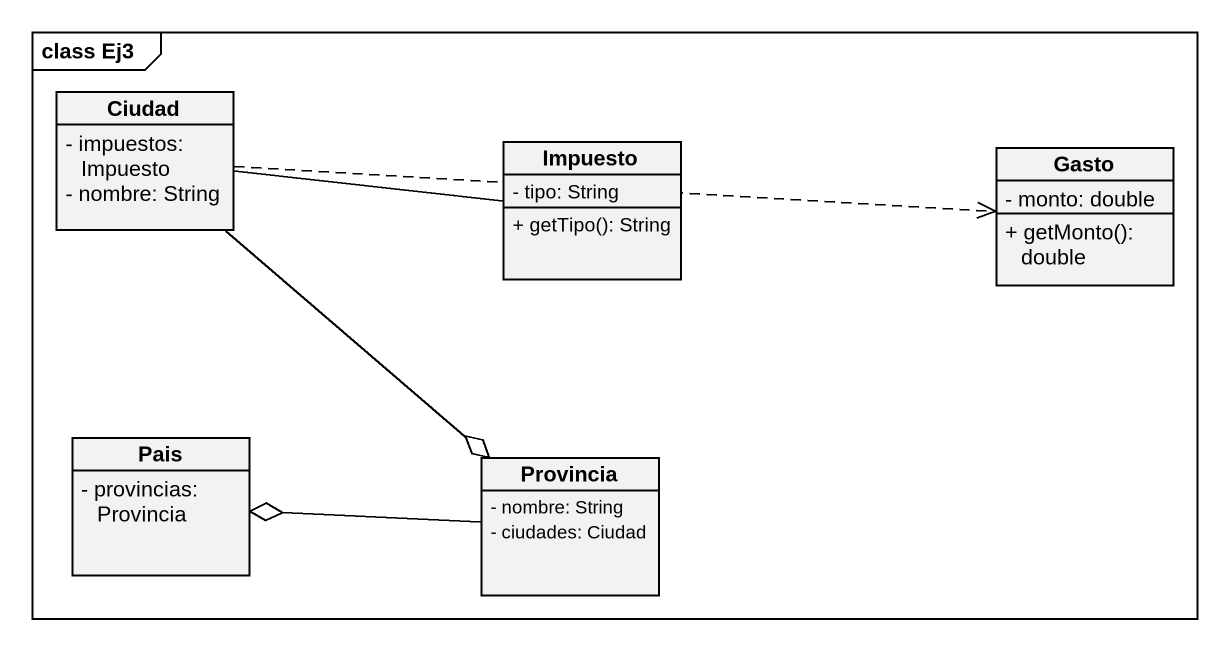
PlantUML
@startuml
mainframe class Ej3
hide circle
hide empty members
skinparam classAttributeIconSize 0
class Ciudad {
  - impuestos: Impuesto
  - nombre: String
}
class Impuesto {
  - tipo: String
  + getTipo(): String
}
class Gasto {
  - monto: double
  + getMonto(): double
}
class Pais {
  - provincias: Provincia
}
class Provincia {
  - nombre: String
  - ciudades: Ciudad
}
Ciudad -right- Impuesto
Ciudad .right.> Gasto
Ciudad --o Provincia
Provincia -left-o Pais
@enduml
